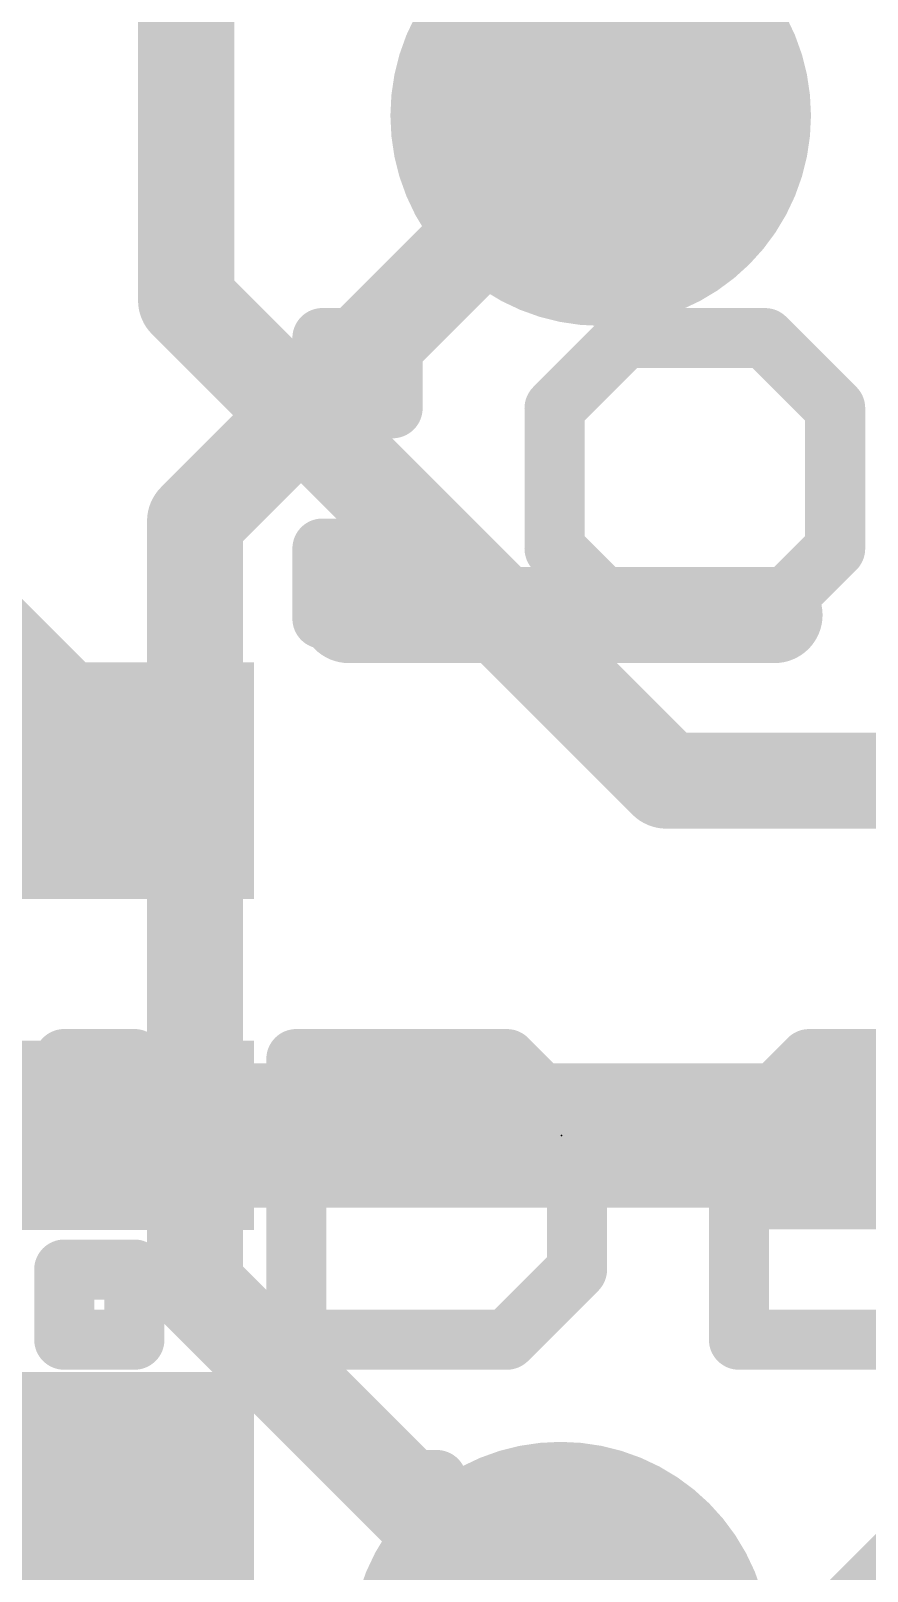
# Model space of a CAD drawing. Extents: x -0.1 to 25.5, y -0.1 to 17.9.
# Drawn here: x 16.734 to 18.502, y 5.48 to 8.736 of the extents above; entities that cross this region are included whole.
import ezdxf

# ---------------------------------------------------------------- set-up
doc = ezdxf.new("R2010")
doc.units = 0
for name, color, linetype in [('1', 12, 'CONTINUOUS'), ('16', 5, 'CONTINUOUS'), ('18', 110, 'CONTINUOUS'), ('21', 40, 'CONTINUOUS'), ('22', 6, 'CONTINUOUS'), ('23', 40, 'CONTINUOUS')]:
    doc.layers.add(name, color=color, linetype=linetype)

# ---------------------------------------------------------------- blocks, each defined once
blk = doc.blocks.new('RECT')
blk.add_solid([(-0.5, -0.5), (0.5, -0.5), (-0.5, 0.5), (0.5, 0.5)])
blk = doc.blocks.new('ROUNDV')
at = {"const_width": 0.5}
blk.add_lwpolyline([(0, -0.25, 1), (0, 0.25, 1), (0, -0.25)], format="xyb", dxfattribs=at)

msp = doc.modelspace()

# ---------------------------------------------------------------- linework, layer by layer
at = {"layer": '1'}
for points, const_width in [([(17.0625, 9.691), (17.0625, 8.1661)], 0.2032), ([(17.8625, 9.691), (17.8625, 8.6328)], 0.2032), ([(17.9388, 8.5565), (17.8625, 8.6328)], 0.2032), ([(17.0625, 8.1661), (18.0778, 7.1508)], 0.2032), ([(16.9562, 7.1508), (16.175, 7.932)], 0.2032), ([(18.0778, 7.1508), (18.7562, 7.1508)], 0.2032), ([(16.9562, 6.4008), (16.5747, 6.4008)], 0.3048), ([(16.9562, 6.4008), (18.7562, 6.4008)], 0.3048), ([(16.6998, 5.6508), (13.97, 2.921)], 0.2032), ([(16.9562, 5.6508), (16.6998, 5.6508)], 0.2032), ([(18.7562, 5.6508), (18.414, 5.3086)], 0.2032)]:
    msp.add_lwpolyline(points, dxfattribs=dict(at, const_width=const_width))
for points, const_width in [([(17.8984, 8.6687, 1), (17.8266, 8.5969)], 0.1016), ([(17.8117, 8.6328, 1), (17.9133, 8.6328)], 0.1016), ([(17.9029, 8.5206, 1), (17.9747, 8.5924)], 0.1016), ([(17.0984, 8.202, 1), (17.0266, 8.1301)], 0.1016), ([(17.0117, 8.1661, 1), (17.1133, 8.1661)], 0.1016), ([(16.9203, 7.1149, 1), (16.9921, 7.1867)], 0.1016), ([(18.0778, 7.2016, 1), (18.0778, 7.1)], 0.1016), ([(18.0418, 7.1149, 1), (18.1137, 7.1867)], 0.1016), ([(16.9562, 6.477, 1), (16.9562, 6.3246)], 0.1524), ([(16.9562, 6.3246, 1), (16.9562, 6.477)], 0.1524), ([(16.6998, 5.7016, 1), (16.6998, 5.6)], 0.1016), ([(16.7357, 5.6149, 1), (16.6639, 5.6867)], 0.1016), ([(16.9562, 5.6, 1), (16.9562, 5.7016)], 0.1016)]:
    msp.add_lwpolyline(points, format="xyb", dxfattribs=dict(at, const_width=const_width))
at = {"layer": '16', "const_width": 0.2032}
for points in [[(17.9388, 8.5565), (17.6213, 8.874)], [(17.0815, 7.6992), (17.9388, 8.5565)], [(17.0815, 6.081), (17.0815, 7.6992)], [(17.8539, 5.3086), (17.0815, 6.081)]]:
    msp.add_lwpolyline(points, dxfattribs=at)
at = {"layer": '16', "const_width": 0.1016}
for points in [[(17.9747, 8.5206, 1), (17.9029, 8.5924)], [(17.9029, 8.5206, 1), (17.9747, 8.5924)], [(17.1323, 7.6992, 1), (17.0307, 7.6992)], [(17.0456, 7.7351, 1), (17.1174, 7.6633)], [(17.1174, 6.1169, 1), (17.0456, 6.0451)], [(17.0307, 6.081, 1), (17.1323, 6.081)]]:
    msp.add_lwpolyline(points, format="xyb", dxfattribs=at)
at = {"layer": '21', "const_width": 0.2032}
msp.add_lwpolyline([(17.4062, 7.5008), (18.3062, 7.5008)], dxfattribs=at)
at = {"layer": '21', "const_width": 0.1016}
for points in [[(17.4062, 7.5516, 1), (17.4062, 7.45)], [(18.3062, 7.45, 1), (18.3062, 7.5516)]]:
    msp.add_lwpolyline(points, format="xyb", dxfattribs=at)
at = {"layer": '22', "const_width": 0.127}
for points in [[(17.4989, 8.0862), (17.3507, 8.0862)], [(17.3507, 8.0862), (17.3507, 7.9379)], [(17.4989, 7.9379), (17.4989, 8.0862)], [(17.8413, 7.9379), (17.9896, 8.0862)], [(17.9896, 8.0862), (18.2862, 8.0862)], [(18.2862, 8.0862), (18.4345, 7.9379)], [(17.3507, 7.9379), (17.4989, 7.9379)], [(17.8413, 7.6413), (17.8413, 7.9379)], [(18.4345, 7.9379), (18.4345, 7.6413)], [(17.4989, 7.6413), (17.3507, 7.6413)], [(17.3507, 7.6413), (17.3507, 7.493)], [(17.4989, 7.493), (17.4989, 7.6413)], [(17.9896, 7.493), (17.8413, 7.6413)], [(18.4345, 7.6413), (18.2862, 7.493)], [(17.3507, 7.493), (17.4989, 7.493)], [(18.2862, 7.493), (17.9896, 7.493)], [(16.9532, 6.5622), (16.8049, 6.5622)], [(16.8049, 6.5622), (16.8049, 6.4139)], [(16.9532, 6.4139), (16.9532, 6.5622)], [(17.2956, 5.8207), (17.2956, 6.5622)], [(17.2956, 6.5622), (17.7404, 6.5622)], [(17.7404, 6.5622), (17.8887, 6.4139)], [(18.3794, 6.5622), (18.2311, 6.4139)], [(18.676, 6.5622), (18.3794, 6.5622)], [(16.8049, 6.4139), (16.9532, 6.4139)], [(17.8887, 6.4139), (17.8887, 6.1173)], [(18.2311, 6.4139), (18.2311, 5.969)], [(18.676, 6.2656), (18.2311, 6.2656)], [(16.9532, 6.1173), (16.8049, 6.1173)], [(16.8049, 6.1173), (16.8049, 5.969)], [(16.9532, 5.969), (16.9532, 6.1173)], [(17.8887, 6.1173), (17.7404, 5.969)], [(16.8049, 5.969), (16.9532, 5.969)], [(17.7404, 5.969), (17.2956, 5.969)], [(18.2311, 5.969), (18.676, 5.969)], [(17.4439, 5.6724), (17.2956, 5.8207)], [(17.5922, 5.6724), (17.4439, 5.6724)]]:
    msp.add_lwpolyline(points, dxfattribs=at)
at = {"layer": '22', "const_width": 0.0635}
for points in [[(17.3507, 8.1179, 1), (17.3507, 8.0544)], [(17.3824, 8.0862, 1), (17.3189, 8.0862)], [(17.5307, 8.0862, 1), (17.4672, 8.0862)], [(17.4989, 8.0544, 1), (17.4989, 8.1179)], [(17.9896, 8.1179, 1), (17.9896, 8.0544)], [(18.012, 8.0637, 1), (17.9671, 8.1086)], [(18.3086, 8.1086, 1), (18.2637, 8.0637)], [(18.2862, 8.0544, 1), (18.2862, 8.1179)], [(17.3507, 7.9696, 1), (17.3507, 7.9061)], [(17.4989, 7.9061, 1), (17.4989, 7.9696)], [(17.873, 7.9379, 1), (17.8095, 7.9379)], [(17.8188, 7.9603, 1), (17.8637, 7.9154)], [(18.4662, 7.9379, 1), (18.4027, 7.9379)], [(18.412, 7.9154, 1), (18.4569, 7.9603)], [(17.3189, 7.9379, 1), (17.3824, 7.9379)], [(17.4672, 7.9379, 1), (17.5307, 7.9379)], [(17.3824, 7.6413, 1), (17.3189, 7.6413)], [(17.3507, 7.673, 1), (17.3507, 7.6095)], [(17.5307, 7.6413, 1), (17.4672, 7.6413)], [(17.4989, 7.6095, 1), (17.4989, 7.673)], [(17.8637, 7.6637, 1), (17.8188, 7.6188)], [(18.4569, 7.6188, 1), (18.412, 7.6637)], [(17.8095, 7.6413, 1), (17.873, 7.6413)], [(18.4027, 7.6413, 1), (18.4662, 7.6413)], [(17.3507, 7.5248, 1), (17.3507, 7.4613)], [(17.4989, 7.4613, 1), (17.4989, 7.5248)], [(17.9896, 7.5248, 1), (17.9896, 7.4613)], [(18.2862, 7.4613, 1), (18.2862, 7.5248)], [(17.3189, 7.493, 1), (17.3824, 7.493)], [(17.4672, 7.493, 1), (17.5307, 7.493)], [(17.9671, 7.4705, 1), (18.012, 7.5155)], [(18.2637, 7.5155, 1), (18.3086, 7.4705)], [(16.8367, 6.5622, 1), (16.7732, 6.5622)], [(16.8049, 6.5939, 1), (16.8049, 6.5304)], [(16.985, 6.5622, 1), (16.9215, 6.5622)], [(16.9532, 6.5304, 1), (16.9532, 6.5939)], [(17.3273, 6.5622, 1), (17.2638, 6.5622)], [(17.2956, 6.5939, 1), (17.2956, 6.5304)], [(17.7629, 6.5846, 1), (17.718, 6.5397)], [(17.7404, 6.5304, 1), (17.7404, 6.5939)], [(18.3794, 6.5939, 1), (18.3794, 6.5304)], [(18.4018, 6.5397, 1), (18.3569, 6.5846)], [(16.8049, 6.4456, 1), (16.8049, 6.3821)], [(16.9532, 6.3821, 1), (16.9532, 6.4456)], [(17.9205, 6.4139, 1), (17.857, 6.4139)], [(17.8663, 6.3914, 1), (17.9112, 6.4363)], [(18.2628, 6.4139, 1), (18.1993, 6.4139)], [(18.2086, 6.4363, 1), (18.2535, 6.3914)], [(16.7732, 6.4139, 1), (16.8367, 6.4139)], [(16.9215, 6.4139, 1), (16.985, 6.4139)], [(18.2311, 6.2973, 1), (18.2311, 6.2338)], [(16.8049, 6.149, 1), (16.8049, 6.0855)], [(16.8367, 6.1173, 1), (16.7732, 6.1173)], [(16.985, 6.1173, 1), (16.9215, 6.1173)], [(16.9532, 6.0855, 1), (16.9532, 6.149)], [(17.9112, 6.0948, 1), (17.8663, 6.1397)], [(17.857, 6.1173, 1), (17.9205, 6.1173)], [(16.8049, 6.0008, 1), (16.8049, 5.9373)], [(16.9532, 5.9373, 1), (16.9532, 6.0008)], [(17.2956, 6.0008, 1), (17.2956, 5.9373)], [(17.7404, 5.9373, 1), (17.7404, 6.0008)], [(18.2311, 6.0008, 1), (18.2311, 5.9373)], [(16.7732, 5.969, 1), (16.8367, 5.969)], [(16.9215, 5.969, 1), (16.985, 5.969)], [(17.718, 5.9915, 1), (17.7629, 5.9465)], [(18.1993, 5.969, 1), (18.2628, 5.969)], [(17.318, 5.8432, 1), (17.2731, 5.7983)], [(17.2638, 5.8207, 1), (17.3273, 5.8207)], [(17.4439, 5.7042, 1), (17.4439, 5.6407)], [(17.5922, 5.6407, 1), (17.5922, 5.7042)], [(17.4214, 5.65, 1), (17.4663, 5.6949)]]:
    msp.add_lwpolyline(points, format="xyb", dxfattribs=at)
at = {"layer": '23'}
msp.add_point((17.8562, 6.4008), dxfattribs=at)

# ---------------------------------------------------------------- block references
at = {"layer": '1', "yscale": 0.5, "rotation": 90}
for p, xscale in [((16.9562, 7.1508), 0.5), ((16.9562, 6.4008), 0.4), ((16.9562, 5.6508), 0.5)]:
    msp.add_blockref('RECT', p, dxfattribs=dict(at, xscale=xscale))
at = {"layer": '18', "xscale": 0.889, "yscale": 0.889}
for p in [(17.9388, 8.5565), (17.9388, 8.5565), (17.8539, 5.3086), (17.8539, 5.3086)]:
    msp.add_blockref('ROUNDV', p, dxfattribs=at)

doc.saveas('drawing.dxf')
